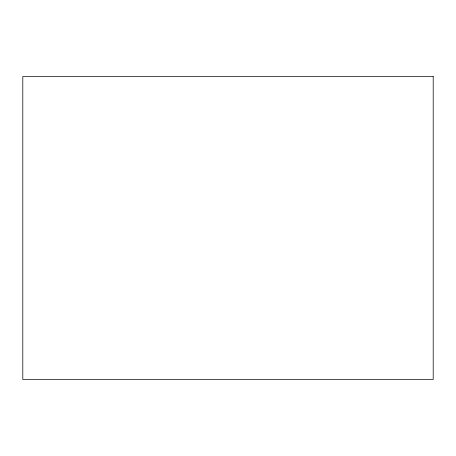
<?xml version="1.0" encoding="UTF-8"?>
<svg xmlns="http://www.w3.org/2000/svg" width="456" height="456" viewBox="0 0 456 456"><rect width="100%" height="100%" fill="white"/><g stroke="black" fill="none" stroke-linecap="round" stroke-linejoin="round"><path stroke-width="0.68" d="M433.2 76.426L22.8 76.426L22.8 379.574L433.2 379.574L433.2 76.426"/></g></svg>
